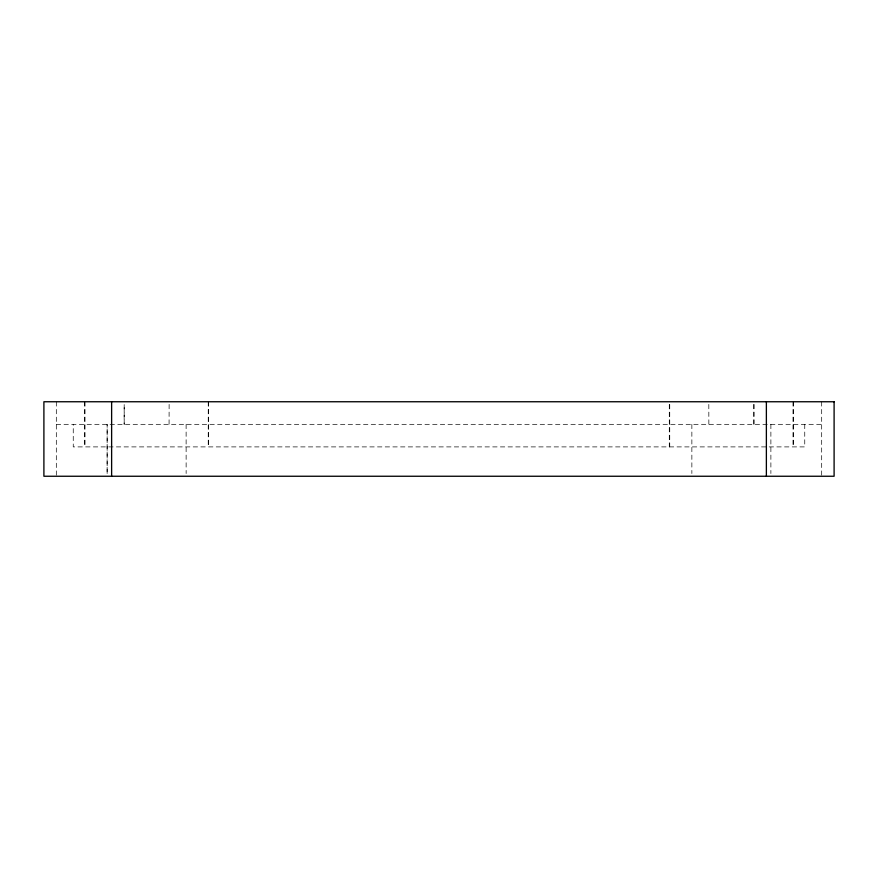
<?xml version="1.0" encoding="UTF-8"?>
<svg xmlns="http://www.w3.org/2000/svg" width="878" height="878" viewBox="0 0 878 878"><rect width="100%" height="100%" fill="white"/><g stroke="black" fill="none" stroke-linecap="round" stroke-linejoin="round"><path stroke-width="0.66" stroke-dasharray="4.39 3.29" d="M56.313 424.326L821.687 424.326M821.687 401.751L821.687 476.249M804.753 424.326L804.753 446.902L73.247 446.902L73.247 424.326M793.46 401.751L793.46 446.902M793.01 401.751L793.01 446.902M770.884 424.326L770.884 473.516M753.928 404.407L753.928 424.326M753.895 404.407L753.895 424.326M708.82 404.407L708.853 424.326M691.864 424.326L691.864 473.516M669.738 404.484L669.738 446.902M669.288 404.484L669.288 446.902M208.591 401.751L208.591 446.902M208.24 401.751L208.24 446.902M186.114 424.326L186.136 473.516M169.125 404.407L169.07 424.326M85.012 401.751L85.012 446.902M84.661 401.751L84.661 446.902M56.313 401.751L56.313 476.249M124.182 424.326L124.182 404.407L124.127 424.326M107.138 473.516L107.138 424.326L107.116 473.516"/><path stroke-width="1.32" d="M766.373 401.751L766.373 476.249M111.627 401.751L111.627 476.249M834.1 401.751L43.9 401.751L43.9 476.249L834.1 476.249L834.1 401.751"/></g></svg>
